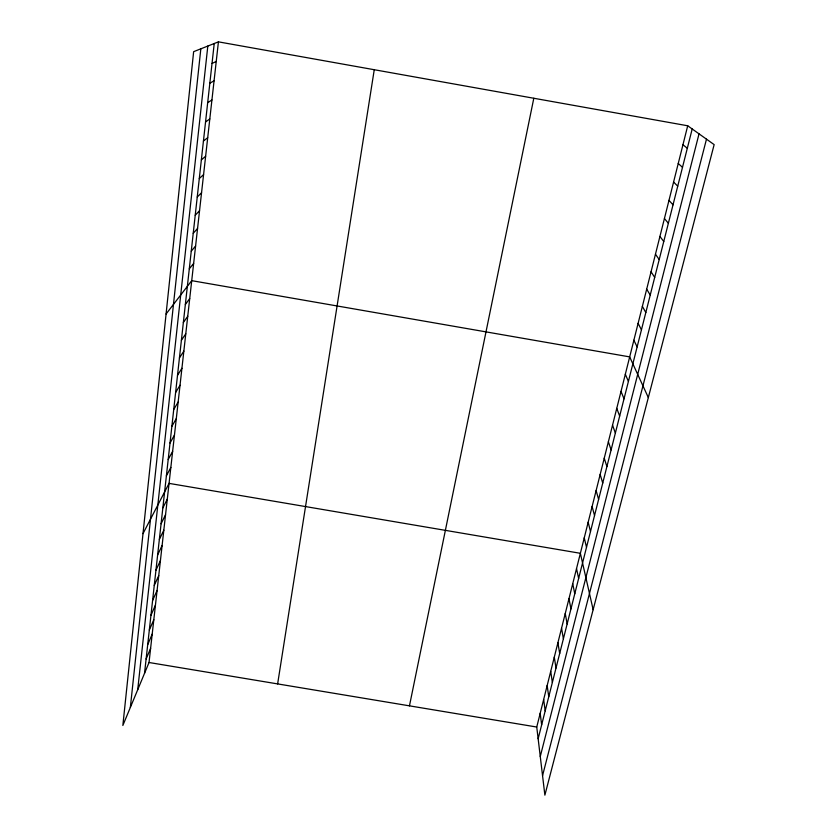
<?xml version="1.0" encoding="UTF-8"?>
<svg xmlns="http://www.w3.org/2000/svg" width="837" height="837" viewBox="0 0 837 837"><rect width="100%" height="100%" fill="white"/><g stroke="black" fill="none" stroke-linecap="round" stroke-linejoin="round"><path stroke-width="1.26" d="M130.342 707.464L200.828 48.818M137.707 689.751L207.817 46.056M144.529 673.335L214.23 43.514M218.426 41.85L193.64 51.674L122.851 725.48L149.028 662.506L218.426 41.85L687.711 125.78L714.149 144.623L544.877 795.15L536.747 727.029L687.711 125.78M277.633 683.902L374.254 69.722M409.46 705.842L533.807 98.264M538.149 738.736L692.189 128.971M540.263 756.502L699.031 133.847M542.554 775.658L706.48 139.162M146.109 659.043L150.608 648.382M147.71 644.605L152.208 634.111M149.321 630.031L153.82 619.704M150.953 615.31L155.441 605.161M152.596 600.432L157.084 590.462M154.259 585.419L158.748 575.626M155.944 570.238L160.422 560.633M157.638 554.91L162.116 545.494M159.354 539.415L163.822 530.198M161.081 523.774L165.548 514.755M162.828 507.954L167.295 499.145M143.001 533.65L169.053 483.378L580.365 553.299L593.14 609.681M166.385 475.834L170.842 467.444M168.195 459.513L172.642 451.352M170.016 443.024L174.462 435.083M171.857 426.357L176.293 418.646M173.73 409.513L178.155 402.032M175.613 392.49L180.028 385.25M177.517 375.279L181.922 368.28M179.442 357.88L183.847 351.132M181.388 340.282L185.783 333.796M183.355 322.496L187.739 316.281M185.343 304.522L189.717 298.568M166.082 314.001L191.725 280.657L629.675 356.886L648.33 397.575M189.288 268.855L193.65 263.446M191.244 251.184L195.596 246.047M193.221 233.324L197.553 228.47M195.22 215.266L199.541 210.704M197.239 197.019L201.55 192.751M199.279 178.563L203.579 174.598M201.351 159.909L205.63 156.247M203.433 141.045L207.702 137.697M205.546 121.972L209.805 118.948M207.681 102.689L211.918 99.99M209.836 83.187L214.063 80.823M212.023 63.466L216.228 61.446M149.028 662.506L536.747 727.029M682.95 144.738L687.313 148.254M678.242 163.487L682.5 167.327M673.586 182.027L677.729 186.18M668.983 200.367L673.021 204.824M664.421 218.509L668.365 223.27M659.922 236.452L663.751 241.506M655.465 254.207L659.2 259.554M651.05 271.784L654.691 277.403M646.687 289.163L650.223 295.053M642.366 306.363L645.819 312.525M638.097 323.375L641.445 329.799M633.86 340.22L637.135 346.905M625.323 374.233L628.409 381.421M621.023 391.381L624.015 398.82M616.754 408.362L619.662 416.041M612.538 425.144L615.362 433.074M608.373 441.758L611.104 449.919M604.241 458.195L606.898 466.586M600.16 474.464L602.734 483.075M596.122 490.555L598.612 499.386M592.115 506.49L594.532 515.529M588.16 522.246L590.493 531.505M584.247 537.856L586.507 547.304M576.526 568.585L578.639 578.43M572.728 583.713L574.768 593.757M568.972 598.696L570.939 608.917M565.247 613.521L567.151 623.931M561.554 628.2L563.395 638.788M557.902 642.743L559.681 653.498M554.293 657.139L555.998 668.062M550.715 671.389L552.357 682.479M547.168 685.503L548.748 696.75M543.663 699.47L545.18 710.885M540.189 713.312L541.644 724.884"/></g></svg>
